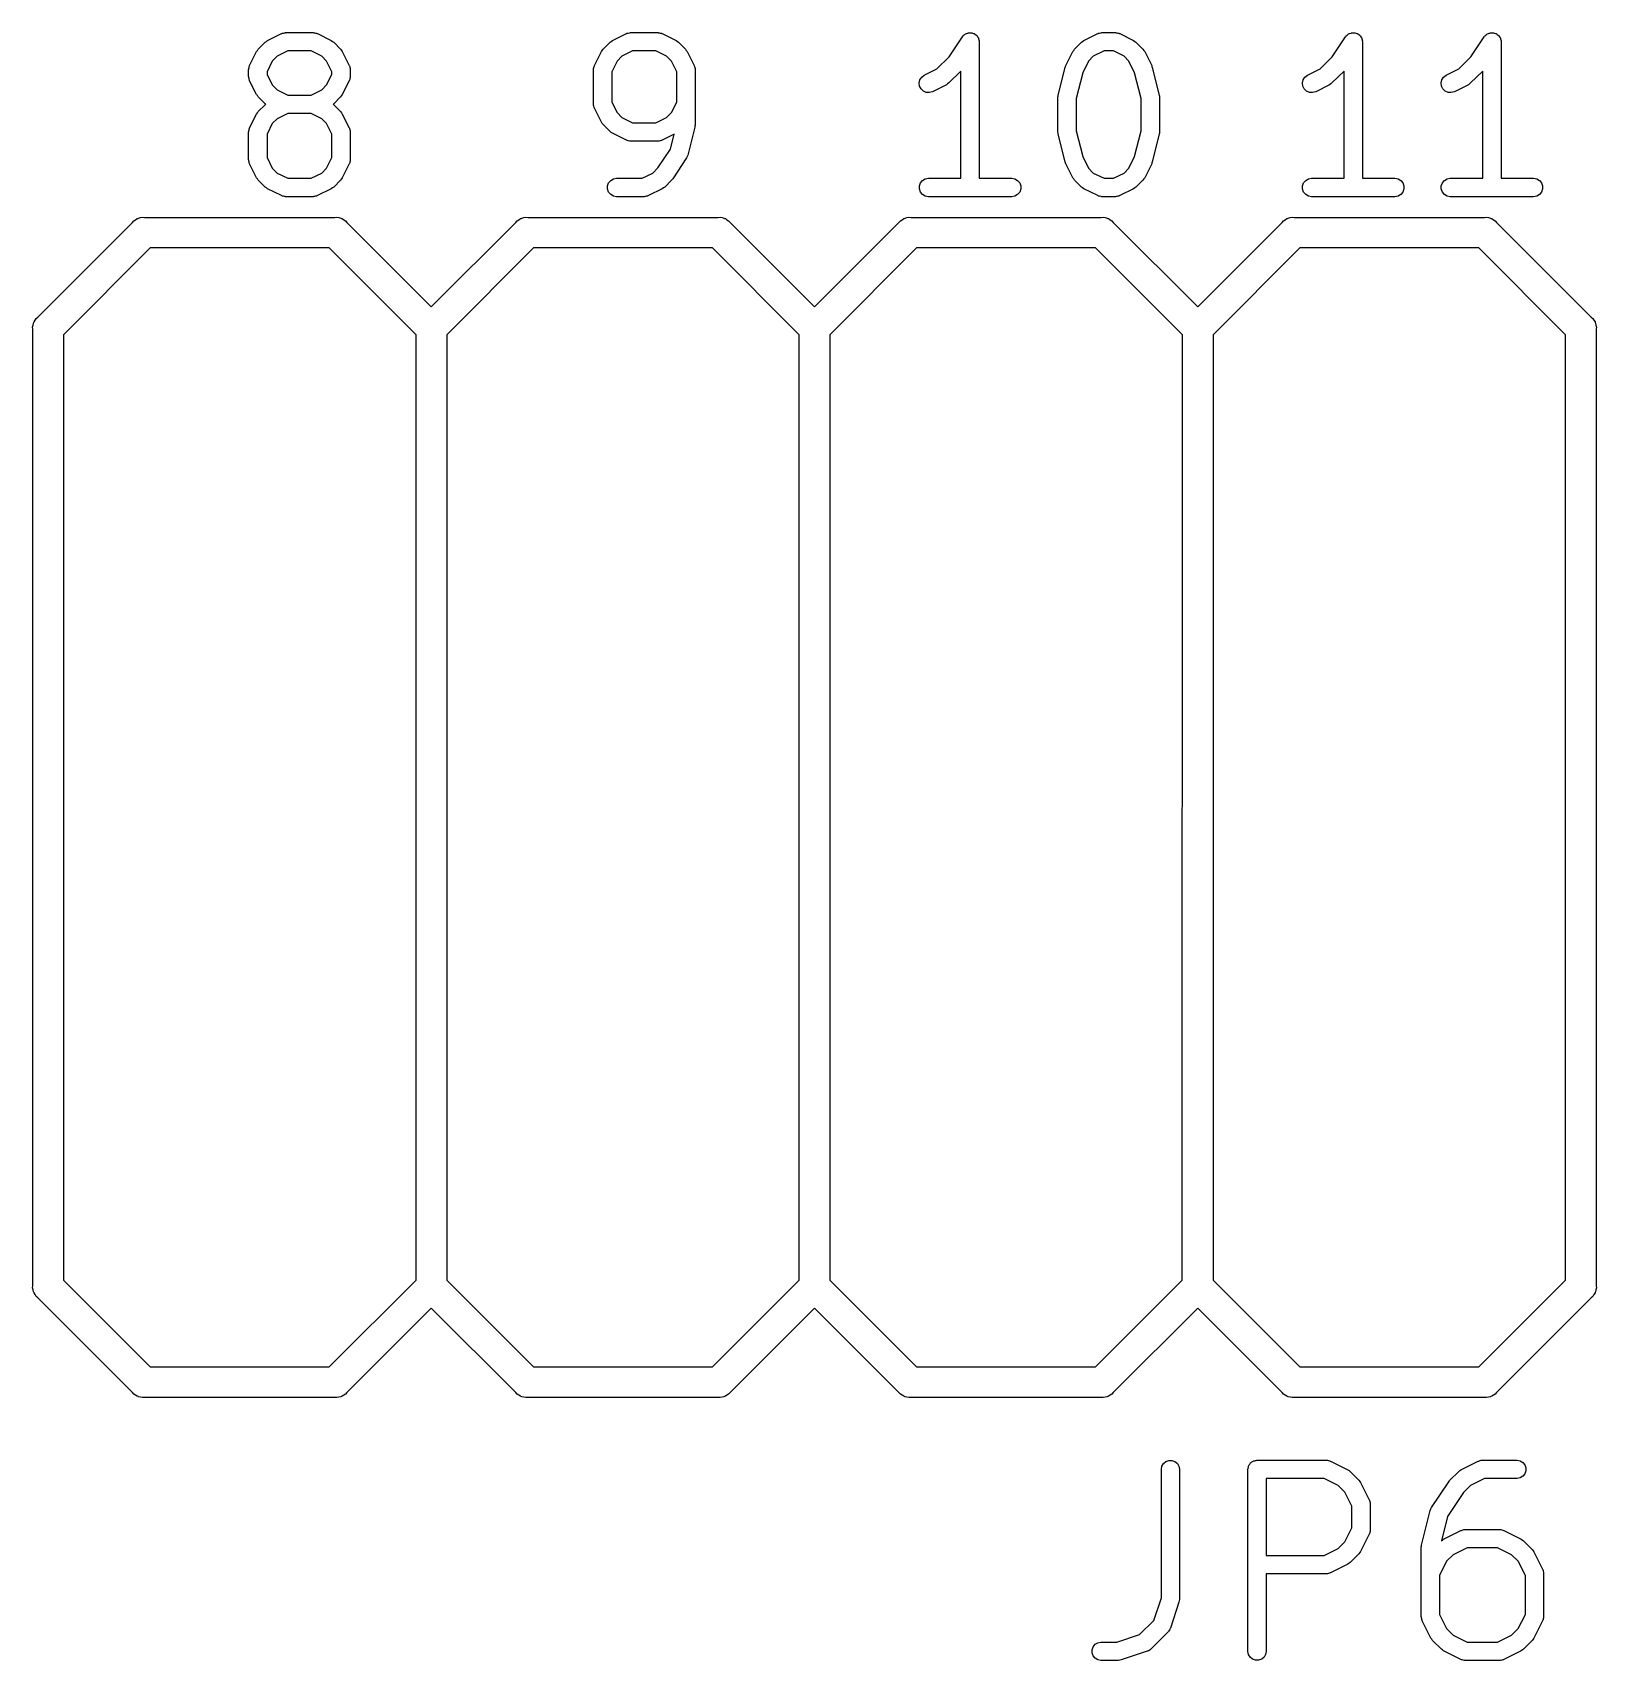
# Model space of a CAD drawing. Extents: x 116.1 to 178.6, y -119.4 to -92.3.
# Drawn here: x 150.94 to 161.3, y -119.42 to -108.63 of the extents above; entities that cross this region are included whole.
import ezdxf

# ---------------------------------------------------------------- set-up
doc = ezdxf.new("R2010")
doc.units = 0
doc.header["$MEASUREMENT"] = 0
doc.layers.add('BLACK', color=7, linetype='CONTINUOUS')

msp = doc.modelspace()

# ---------------------------------------------------------------- linework, layer by layer
at = {"layer": 'BLACK', "linetype": 'CONTINUOUS'}
for p, q in [((152.496, -108.683), (152.588, -108.637)), ((152.588, -108.637), (152.591, -108.636)), ((152.591, -108.636), (152.594, -108.634)), ((152.594, -108.634), (152.601, -108.633)), ((152.601, -108.633), (152.608, -108.631)), ((152.608, -108.631), (152.612, -108.631)), ((152.612, -108.631), (152.615, -108.63)), ((152.615, -108.63), (152.799, -108.63)), ((152.799, -108.63), (152.802, -108.631)), ((152.802, -108.631), (152.806, -108.631)), ((152.806, -108.631), (152.813, -108.633)), ((152.813, -108.633), (152.82, -108.634)), ((152.82, -108.634), (152.823, -108.636)), ((152.823, -108.636), (152.826, -108.637)), ((152.826, -108.637), (152.918, -108.683)), ((154.782, -108.683), (154.874, -108.637)), ((154.874, -108.637), (154.877, -108.636)), ((154.877, -108.636), (154.88, -108.634)), ((154.88, -108.634), (154.887, -108.633)), ((154.887, -108.633), (154.894, -108.631)), ((154.894, -108.631), (154.898, -108.631)), ((154.898, -108.631), (154.901, -108.63)), ((154.901, -108.63), (155.085, -108.63)), ((155.085, -108.63), (155.088, -108.631)), ((155.088, -108.631), (155.092, -108.631)), ((155.092, -108.631), (155.099, -108.633)), ((155.099, -108.633), (155.106, -108.634)), ((155.106, -108.634), (155.109, -108.636)), ((155.109, -108.636), (155.112, -108.637)), ((155.112, -108.637), (155.204, -108.683)), ((157.013, -108.79), (157.101, -108.658)), ((157.101, -108.658), (157.104, -108.655)), ((157.104, -108.655), (157.105, -108.652)), ((157.105, -108.652), (157.111, -108.648)), ((157.111, -108.648), (157.116, -108.642)), ((157.116, -108.642), (157.119, -108.641)), ((157.119, -108.641), (157.121, -108.639)), ((157.121, -108.639), (157.128, -108.636)), ((157.128, -108.636), (157.135, -108.633)), ((157.135, -108.633), (157.138, -108.633)), ((157.138, -108.633), (157.141, -108.631)), ((157.141, -108.631), (157.149, -108.631)), ((157.149, -108.631), (157.156, -108.631)), ((157.156, -108.631), (157.159, -108.631)), ((157.159, -108.631), (157.163, -108.631)), ((157.163, -108.631), (157.169, -108.634)), ((157.169, -108.634), (157.176, -108.636)), ((157.176, -108.636), (157.179, -108.637)), ((157.179, -108.637), (157.182, -108.639)), ((157.182, -108.639), (157.188, -108.643)), ((157.188, -108.643), (157.194, -108.647)), ((157.194, -108.647), (157.196, -108.65)), ((157.196, -108.65), (157.199, -108.652)), ((157.199, -108.652), (157.202, -108.659)), ((157.202, -108.659), (157.207, -108.664)), ((157.207, -108.664), (157.208, -108.668)), ((157.906, -108.683), (157.998, -108.637)), ((157.998, -108.637), (158.001, -108.636)), ((158.001, -108.636), (158.004, -108.634)), ((158.004, -108.634), (158.011, -108.633)), ((158.011, -108.633), (158.018, -108.631)), ((158.018, -108.631), (158.022, -108.631)), ((158.022, -108.631), (158.025, -108.63)), ((158.025, -108.63), (158.117, -108.63)), ((158.117, -108.63), (158.121, -108.631)), ((158.121, -108.631), (158.124, -108.631)), ((158.124, -108.631), (158.131, -108.633)), ((158.131, -108.633), (158.138, -108.634)), ((158.138, -108.634), (158.141, -108.636)), ((158.141, -108.636), (158.144, -108.637)), ((158.144, -108.637), (158.236, -108.683)), ((159.553, -108.79), (159.641, -108.658)), ((159.641, -108.658), (159.644, -108.655)), ((159.644, -108.655), (159.645, -108.652)), ((159.645, -108.652), (159.651, -108.648)), ((159.651, -108.648), (159.656, -108.642)), ((159.656, -108.642), (159.659, -108.641)), ((159.659, -108.641), (159.661, -108.639)), ((159.661, -108.639), (159.668, -108.636)), ((159.668, -108.636), (159.675, -108.633)), ((159.675, -108.633), (159.678, -108.633)), ((159.678, -108.633), (159.681, -108.631)), ((159.681, -108.631), (159.689, -108.631)), ((159.689, -108.631), (159.696, -108.631)), ((159.696, -108.631), (159.699, -108.631)), ((159.699, -108.631), (159.703, -108.631)), ((159.703, -108.631), (159.709, -108.634)), ((159.709, -108.634), (159.716, -108.636)), ((159.716, -108.636), (159.719, -108.637)), ((159.719, -108.637), (159.722, -108.639)), ((159.722, -108.639), (159.728, -108.643)), ((159.728, -108.643), (159.734, -108.647)), ((159.734, -108.647), (159.736, -108.65)), ((159.736, -108.65), (159.739, -108.652)), ((159.739, -108.652), (159.742, -108.659)), ((159.742, -108.659), (159.747, -108.664)), ((159.747, -108.664), (159.748, -108.668)), ((160.472, -108.79), (160.56, -108.658)), ((160.56, -108.658), (160.563, -108.655)), ((160.563, -108.655), (160.565, -108.652)), ((160.565, -108.652), (160.57, -108.648)), ((160.57, -108.648), (160.575, -108.642)), ((160.575, -108.642), (160.578, -108.641)), ((160.578, -108.641), (160.581, -108.639)), ((160.581, -108.639), (160.588, -108.636)), ((160.588, -108.636), (160.594, -108.633)), ((160.594, -108.633), (160.597, -108.633)), ((160.597, -108.633), (160.601, -108.631)), ((160.601, -108.631), (160.608, -108.631)), ((160.608, -108.631), (160.615, -108.631)), ((160.615, -108.631), (160.618, -108.631)), ((160.618, -108.631), (160.622, -108.631)), ((160.622, -108.631), (160.629, -108.634)), ((160.629, -108.634), (160.636, -108.636)), ((160.636, -108.636), (160.639, -108.637)), ((160.639, -108.637), (160.642, -108.639)), ((160.642, -108.639), (160.647, -108.643)), ((160.647, -108.643), (160.653, -108.647)), ((160.653, -108.647), (160.655, -108.65)), ((160.655, -108.65), (160.658, -108.652)), ((160.658, -108.652), (160.662, -108.659)), ((160.662, -108.659), (160.666, -108.664)), ((160.666, -108.664), (160.667, -108.668)), ((152.377, -108.848), (152.423, -108.756)), ((152.423, -108.756), (152.428, -108.748)), ((152.428, -108.748), (152.434, -108.74)), ((152.434, -108.74), (152.48, -108.694)), ((152.48, -108.694), (152.488, -108.689)), ((152.488, -108.689), (152.496, -108.683)), ((152.629, -108.752), (152.559, -108.787)), ((152.784, -108.752), (152.629, -108.752)), ((152.855, -108.787), (152.784, -108.752)), ((152.918, -108.683), (152.926, -108.689)), ((152.926, -108.689), (152.934, -108.694)), ((152.934, -108.694), (152.98, -108.74)), ((152.98, -108.74), (152.985, -108.748)), ((152.985, -108.748), (152.991, -108.756)), ((152.991, -108.756), (153.037, -108.848)), ((154.663, -108.848), (154.709, -108.756)), ((154.709, -108.756), (154.714, -108.748)), ((154.714, -108.748), (154.72, -108.74)), ((154.72, -108.74), (154.766, -108.694)), ((154.766, -108.694), (154.774, -108.689)), ((154.774, -108.689), (154.782, -108.683)), ((154.915, -108.752), (154.845, -108.787)), ((155.07, -108.752), (154.915, -108.752)), ((155.141, -108.787), (155.07, -108.752)), ((155.204, -108.683), (155.212, -108.689)), ((155.212, -108.689), (155.22, -108.694)), ((155.22, -108.694), (155.266, -108.74)), ((155.266, -108.74), (155.271, -108.748)), ((155.271, -108.748), (155.277, -108.756)), ((155.277, -108.756), (155.323, -108.848)), ((157.208, -108.668), (157.209, -108.671)), ((157.209, -108.671), (157.211, -108.678)), ((157.211, -108.678), (157.213, -108.685)), ((157.213, -108.685), (157.212, -108.688)), ((157.212, -108.688), (157.213, -108.691)), ((157.213, -108.691), (157.213, -109.596)), ((157.787, -108.848), (157.833, -108.756)), ((157.833, -108.756), (157.839, -108.748)), ((157.839, -108.748), (157.844, -108.74)), ((157.844, -108.74), (157.89, -108.694)), ((157.89, -108.694), (157.898, -108.689)), ((157.898, -108.689), (157.906, -108.683)), ((158.04, -108.752), (157.969, -108.787)), ((158.103, -108.752), (158.04, -108.752)), ((158.173, -108.787), (158.103, -108.752)), ((158.236, -108.683), (158.244, -108.689)), ((158.244, -108.689), (158.252, -108.694)), ((158.252, -108.694), (158.298, -108.74)), ((158.298, -108.74), (158.304, -108.748)), ((158.304, -108.748), (158.31, -108.756)), ((158.31, -108.756), (158.356, -108.848)), ((159.748, -108.668), (159.749, -108.671)), ((159.749, -108.671), (159.751, -108.678)), ((159.751, -108.678), (159.753, -108.685)), ((159.753, -108.685), (159.752, -108.688)), ((159.752, -108.688), (159.753, -108.691)), ((159.753, -108.691), (159.753, -109.596)), ((160.667, -108.668), (160.668, -108.671)), ((160.668, -108.671), (160.67, -108.678)), ((160.67, -108.678), (160.672, -108.685)), ((160.672, -108.685), (160.672, -108.688)), ((160.672, -108.688), (160.672, -108.691)), ((160.672, -108.691), (160.672, -109.596)), ((152.37, -108.875), (152.371, -108.872)), ((152.37, -108.921), (152.37, -108.875)), ((152.371, -108.868), (152.373, -108.861)), ((152.371, -108.872), (152.371, -108.868)), ((152.373, -108.861), (152.374, -108.854)), ((152.374, -108.854), (152.376, -108.851)), ((152.376, -108.851), (152.377, -108.848)), ((152.527, -108.819), (152.492, -108.89)), ((152.559, -108.787), (152.527, -108.819)), ((152.887, -108.819), (152.855, -108.787)), ((152.922, -108.89), (152.887, -108.819)), ((153.037, -108.848), (153.038, -108.851)), ((153.038, -108.851), (153.04, -108.854)), ((153.04, -108.854), (153.041, -108.861)), ((153.041, -108.861), (153.043, -108.868)), ((153.043, -108.868), (153.043, -108.872)), ((153.043, -108.872), (153.044, -108.875)), ((153.044, -108.875), (153.044, -108.921)), ((154.656, -108.875), (154.657, -108.872)), ((154.656, -109.105), (154.656, -108.875)), ((154.657, -108.868), (154.659, -108.861)), ((154.657, -108.872), (154.657, -108.868)), ((154.659, -108.861), (154.66, -108.854)), ((154.66, -108.854), (154.662, -108.851)), ((154.662, -108.851), (154.663, -108.848)), ((154.813, -108.819), (154.778, -108.89)), ((154.845, -108.787), (154.813, -108.819)), ((155.173, -108.819), (155.141, -108.787)), ((155.208, -108.89), (155.173, -108.819)), ((155.323, -108.848), (155.324, -108.851)), ((155.324, -108.851), (155.326, -108.854)), ((155.326, -108.854), (155.327, -108.861)), ((155.327, -108.861), (155.329, -108.868)), ((155.329, -108.868), (155.329, -108.872)), ((155.329, -108.872), (155.33, -108.875)), ((155.33, -108.875), (155.33, -109.243)), ((156.849, -108.913), (156.932, -108.871)), ((156.932, -108.871), (157.013, -108.79)), ((157.736, -109.044), (157.782, -108.861)), ((157.782, -108.861), (157.785, -108.854)), ((157.785, -108.854), (157.787, -108.848)), ((157.937, -108.819), (157.899, -108.897)), ((157.969, -108.787), (157.937, -108.819)), ((158.205, -108.819), (158.173, -108.787)), ((158.243, -108.897), (158.205, -108.819)), ((158.356, -108.848), (158.357, -108.854)), ((158.357, -108.854), (158.36, -108.861)), ((158.36, -108.861), (158.406, -109.044)), ((159.389, -108.913), (159.472, -108.871)), ((159.472, -108.871), (159.553, -108.79)), ((160.308, -108.913), (160.391, -108.871)), ((160.391, -108.871), (160.472, -108.79)), ((152.371, -108.925), (152.37, -108.921)), ((152.371, -108.928), (152.371, -108.925)), ((152.373, -108.935), (152.371, -108.928)), ((152.374, -108.942), (152.373, -108.935)), ((152.376, -108.945), (152.374, -108.942)), ((152.377, -108.949), (152.376, -108.945)), ((152.423, -109.04), (152.377, -108.949)), ((152.492, -108.89), (152.492, -108.907)), ((152.492, -108.907), (152.527, -108.977)), ((152.527, -108.977), (152.559, -109.009)), ((152.855, -109.009), (152.887, -108.977)), ((152.887, -108.977), (152.922, -108.907)), ((152.922, -108.907), (152.922, -108.89)), ((153.037, -108.949), (152.991, -109.04)), ((153.038, -108.945), (153.037, -108.949)), ((153.04, -108.942), (153.038, -108.945)), ((153.041, -108.935), (153.04, -108.942)), ((153.043, -108.928), (153.041, -108.935)), ((153.044, -108.921), (153.043, -108.925)), ((153.043, -108.925), (153.043, -108.928)), ((154.778, -108.89), (154.778, -109.091)), ((155.208, -109.091), (155.208, -108.89)), ((156.815, -108.964), (156.82, -108.943)), ((156.818, -108.985), (156.815, -108.964)), ((156.827, -109.004), (156.818, -108.985)), ((156.82, -108.943), (156.832, -108.925)), ((156.832, -108.925), (156.849, -108.913)), ((156.995, -108.976), (156.903, -109.022)), ((157.003, -108.97), (156.995, -108.976)), ((157.011, -108.964), (157.003, -108.97)), ((157.091, -108.885), (157.011, -108.964)), ((157.091, -109.596), (157.091, -108.885)), ((157.899, -108.897), (157.856, -109.067)), ((158.286, -109.067), (158.243, -108.897)), ((159.355, -108.964), (159.36, -108.943)), ((159.358, -108.985), (159.355, -108.964)), ((159.367, -109.004), (159.358, -108.985)), ((159.36, -108.943), (159.372, -108.925)), ((159.372, -108.925), (159.389, -108.913)), ((159.535, -108.976), (159.443, -109.022)), ((159.543, -108.97), (159.535, -108.976)), ((159.551, -108.964), (159.543, -108.97)), ((159.631, -108.885), (159.551, -108.964)), ((159.631, -109.596), (159.631, -108.885)), ((160.275, -108.964), (160.28, -108.943)), ((160.277, -108.985), (160.275, -108.964)), ((160.286, -109.004), (160.277, -108.985)), ((160.28, -108.943), (160.291, -108.925)), ((160.291, -108.925), (160.308, -108.913)), ((160.455, -108.976), (160.363, -109.022)), ((160.462, -108.97), (160.455, -108.976)), ((160.47, -108.964), (160.462, -108.97)), ((160.55, -108.885), (160.47, -108.964)), ((160.55, -109.596), (160.55, -108.885)), ((152.428, -109.048), (152.423, -109.04)), ((152.434, -109.056), (152.428, -109.048)), ((152.48, -109.102), (152.434, -109.056)), ((152.559, -109.009), (152.629, -109.044)), ((152.629, -109.044), (152.784, -109.044)), ((152.784, -109.044), (152.855, -109.009)), ((152.98, -109.056), (152.934, -109.102)), ((152.985, -109.048), (152.98, -109.056)), ((152.991, -109.04), (152.985, -109.048)), ((154.778, -109.091), (154.813, -109.161)), ((155.173, -109.161), (155.208, -109.091)), ((156.843, -109.018), (156.827, -109.004)), ((156.862, -109.027), (156.843, -109.018)), ((156.883, -109.028), (156.862, -109.027)), ((156.903, -109.022), (156.883, -109.028)), ((157.734, -109.059), (157.736, -109.052)), ((157.734, -109.289), (157.734, -109.059)), ((157.736, -109.052), (157.736, -109.044)), ((157.856, -109.067), (157.856, -109.281)), ((158.286, -109.281), (158.286, -109.067)), ((158.406, -109.044), (158.407, -109.052)), ((158.407, -109.052), (158.408, -109.059)), ((158.408, -109.059), (158.408, -109.289)), ((159.383, -109.018), (159.367, -109.004)), ((159.402, -109.027), (159.383, -109.018)), ((159.423, -109.028), (159.402, -109.027)), ((159.443, -109.022), (159.423, -109.028)), ((160.302, -109.018), (160.286, -109.004)), ((160.321, -109.027), (160.302, -109.018)), ((160.342, -109.028), (160.321, -109.027)), ((160.363, -109.022), (160.342, -109.028)), ((152.377, -109.262), (152.423, -109.17)), ((152.423, -109.17), (152.428, -109.162)), ((152.428, -109.162), (152.434, -109.154)), ((152.434, -109.154), (152.48, -109.108)), ((152.484, -109.105), (152.48, -109.102)), ((152.48, -109.108), (152.484, -109.105)), ((152.559, -109.201), (152.527, -109.233)), ((152.629, -109.166), (152.559, -109.201)), ((152.784, -109.166), (152.629, -109.166)), ((152.855, -109.201), (152.784, -109.166)), ((152.887, -109.233), (152.855, -109.201)), ((152.934, -109.102), (152.93, -109.105)), ((152.93, -109.105), (152.934, -109.108)), ((152.934, -109.108), (152.98, -109.154)), ((152.98, -109.154), (152.985, -109.162)), ((152.985, -109.162), (152.991, -109.17)), ((152.991, -109.17), (153.037, -109.262)), ((154.657, -109.109), (154.656, -109.105)), ((154.657, -109.112), (154.657, -109.109)), ((154.659, -109.119), (154.657, -109.112)), ((154.66, -109.126), (154.659, -109.119)), ((154.662, -109.129), (154.66, -109.126)), ((154.663, -109.132), (154.662, -109.129)), ((154.709, -109.224), (154.663, -109.132)), ((154.813, -109.161), (154.845, -109.193)), ((154.845, -109.193), (154.915, -109.228)), ((155.07, -109.228), (155.141, -109.193)), ((155.141, -109.193), (155.173, -109.161)), ((152.37, -109.289), (152.371, -109.285)), ((152.37, -109.473), (152.37, -109.289)), ((152.371, -109.282), (152.373, -109.275)), ((152.371, -109.285), (152.371, -109.282)), ((152.373, -109.275), (152.374, -109.268)), ((152.374, -109.268), (152.376, -109.265)), ((152.376, -109.265), (152.377, -109.262)), ((152.527, -109.233), (152.492, -109.303)), ((152.492, -109.303), (152.492, -109.458)), ((152.922, -109.303), (152.887, -109.233)), ((152.922, -109.458), (152.922, -109.303)), ((153.037, -109.262), (153.038, -109.265)), ((153.038, -109.265), (153.04, -109.268)), ((153.04, -109.268), (153.041, -109.275)), ((153.041, -109.275), (153.043, -109.282)), ((153.043, -109.282), (153.043, -109.285)), ((153.043, -109.285), (153.044, -109.289)), ((153.044, -109.289), (153.044, -109.473)), ((154.714, -109.232), (154.709, -109.224)), ((154.72, -109.24), (154.714, -109.232)), ((154.766, -109.286), (154.72, -109.24)), ((154.774, -109.292), (154.766, -109.286)), ((154.782, -109.298), (154.774, -109.292)), ((154.874, -109.343), (154.782, -109.298)), ((154.915, -109.228), (155.07, -109.228)), ((155.191, -109.304), (155.112, -109.343)), ((155.166, -109.402), (155.191, -109.304)), ((155.328, -109.258), (155.282, -109.442)), ((155.33, -109.243), (155.328, -109.25)), ((155.328, -109.25), (155.328, -109.258)), ((157.736, -109.296), (157.734, -109.289)), ((157.736, -109.304), (157.736, -109.296)), ((157.782, -109.488), (157.736, -109.304)), ((157.856, -109.281), (157.899, -109.452)), ((158.243, -109.452), (158.286, -109.281)), ((158.406, -109.304), (158.36, -109.488)), ((158.407, -109.296), (158.406, -109.304)), ((158.408, -109.289), (158.407, -109.296)), ((154.877, -109.344), (154.874, -109.343)), ((154.88, -109.346), (154.877, -109.344)), ((154.887, -109.347), (154.88, -109.346)), ((154.894, -109.35), (154.887, -109.347)), ((154.898, -109.349), (154.894, -109.35)), ((154.901, -109.35), (154.898, -109.349)), ((155.085, -109.35), (154.901, -109.35)), ((155.083, -109.526), (155.166, -109.402)), ((155.088, -109.349), (155.085, -109.35)), ((155.092, -109.35), (155.088, -109.349)), ((155.099, -109.347), (155.092, -109.35)), ((155.106, -109.346), (155.099, -109.347)), ((155.109, -109.344), (155.106, -109.346)), ((155.112, -109.343), (155.109, -109.344)), ((152.371, -109.476), (152.37, -109.473)), ((152.371, -109.48), (152.371, -109.476)), ((152.373, -109.487), (152.371, -109.48)), ((152.374, -109.494), (152.373, -109.487)), ((152.376, -109.497), (152.374, -109.494)), ((152.377, -109.5), (152.376, -109.497)), ((152.423, -109.592), (152.377, -109.5)), ((152.492, -109.458), (152.527, -109.529)), ((152.887, -109.529), (152.922, -109.458)), ((153.037, -109.5), (152.991, -109.592)), ((153.038, -109.497), (153.037, -109.5)), ((153.04, -109.494), (153.038, -109.497)), ((153.041, -109.487), (153.04, -109.494)), ((153.043, -109.48), (153.041, -109.487)), ((153.044, -109.473), (153.043, -109.476)), ((153.043, -109.476), (153.043, -109.48)), ((155.049, -109.561), (155.083, -109.526)), ((155.273, -109.461), (155.182, -109.599)), ((155.278, -109.451), (155.273, -109.461)), ((155.282, -109.442), (155.278, -109.451)), ((157.785, -109.494), (157.782, -109.488)), ((157.787, -109.5), (157.785, -109.494)), ((157.833, -109.592), (157.787, -109.5)), ((157.899, -109.452), (157.937, -109.529)), ((158.205, -109.529), (158.243, -109.452)), ((158.356, -109.5), (158.31, -109.592)), ((158.357, -109.494), (158.356, -109.5)), ((158.36, -109.488), (158.357, -109.494)), ((152.428, -109.6), (152.423, -109.592)), ((152.434, -109.608), (152.428, -109.6)), ((152.48, -109.654), (152.434, -109.608)), ((152.527, -109.529), (152.559, -109.561)), ((152.559, -109.561), (152.629, -109.596)), ((152.629, -109.596), (152.784, -109.596)), ((152.784, -109.596), (152.855, -109.561)), ((152.855, -109.561), (152.887, -109.529)), ((152.98, -109.608), (152.934, -109.654)), ((152.985, -109.6), (152.98, -109.608)), ((152.991, -109.592), (152.985, -109.6)), ((154.749, -109.646), (154.756, -109.626)), ((154.756, -109.626), (154.77, -109.61)), ((154.77, -109.61), (154.788, -109.599)), ((154.788, -109.599), (154.809, -109.596)), ((154.809, -109.596), (154.979, -109.596)), ((154.979, -109.596), (155.049, -109.561)), ((155.174, -109.608), (155.128, -109.654)), ((155.177, -109.603), (155.174, -109.608)), ((155.182, -109.599), (155.177, -109.603)), ((156.816, -109.646), (156.823, -109.626)), ((156.823, -109.626), (156.837, -109.61)), ((156.837, -109.61), (156.855, -109.599)), ((156.855, -109.599), (156.876, -109.596)), ((156.876, -109.596), (157.091, -109.596)), ((157.213, -109.596), (157.428, -109.596)), ((157.428, -109.596), (157.449, -109.599)), ((157.449, -109.599), (157.467, -109.61)), ((157.467, -109.61), (157.481, -109.626)), ((157.481, -109.626), (157.488, -109.646)), ((157.839, -109.6), (157.833, -109.592)), ((157.844, -109.608), (157.839, -109.6)), ((157.89, -109.654), (157.844, -109.608)), ((157.937, -109.529), (157.969, -109.561)), ((157.969, -109.561), (158.04, -109.596)), ((158.04, -109.596), (158.103, -109.596)), ((158.103, -109.596), (158.173, -109.561)), ((158.173, -109.561), (158.205, -109.529)), ((158.298, -109.608), (158.252, -109.654)), ((158.304, -109.6), (158.298, -109.608)), ((158.31, -109.592), (158.304, -109.6)), ((159.356, -109.646), (159.363, -109.626)), ((159.363, -109.626), (159.377, -109.61)), ((159.377, -109.61), (159.395, -109.599)), ((159.395, -109.599), (159.416, -109.596)), ((159.416, -109.596), (159.631, -109.596)), ((159.753, -109.596), (159.968, -109.596)), ((159.968, -109.596), (159.989, -109.599)), ((159.989, -109.599), (160.007, -109.61)), ((160.007, -109.61), (160.021, -109.626)), ((160.021, -109.626), (160.028, -109.646)), ((160.275, -109.646), (160.283, -109.626)), ((160.283, -109.626), (160.296, -109.61)), ((160.296, -109.61), (160.315, -109.599)), ((160.315, -109.599), (160.335, -109.596)), ((160.335, -109.596), (160.55, -109.596)), ((160.672, -109.596), (160.887, -109.596)), ((160.887, -109.596), (160.908, -109.599)), ((160.908, -109.599), (160.926, -109.61)), ((160.926, -109.61), (160.94, -109.626)), ((160.94, -109.626), (160.947, -109.646)), ((152.488, -109.659), (152.48, -109.654)), ((152.496, -109.665), (152.488, -109.659)), ((152.588, -109.711), (152.496, -109.665)), ((152.591, -109.712), (152.588, -109.711)), ((152.594, -109.714), (152.591, -109.712)), ((152.601, -109.715), (152.594, -109.714)), ((152.608, -109.717), (152.601, -109.715)), ((152.612, -109.717), (152.608, -109.717)), ((152.615, -109.718), (152.612, -109.717)), ((152.799, -109.718), (152.615, -109.718)), ((152.802, -109.717), (152.799, -109.718)), ((152.806, -109.717), (152.802, -109.717)), ((152.813, -109.715), (152.806, -109.717)), ((152.82, -109.714), (152.813, -109.715)), ((152.823, -109.712), (152.82, -109.714)), ((152.826, -109.711), (152.823, -109.712)), ((152.918, -109.665), (152.826, -109.711)), ((152.926, -109.659), (152.918, -109.665)), ((152.934, -109.654), (152.926, -109.659)), ((154.749, -109.667), (154.749, -109.646)), ((154.756, -109.687), (154.749, -109.667)), ((154.77, -109.703), (154.756, -109.687)), ((154.788, -109.714), (154.77, -109.703)), ((154.809, -109.718), (154.788, -109.714)), ((154.993, -109.718), (154.809, -109.718)), ((154.996, -109.717), (154.993, -109.718)), ((155, -109.717), (154.996, -109.717)), ((155.007, -109.715), (155, -109.717)), ((155.014, -109.714), (155.007, -109.715)), ((155.017, -109.712), (155.014, -109.714)), ((155.02, -109.711), (155.017, -109.712)), ((155.112, -109.665), (155.02, -109.711)), ((155.12, -109.659), (155.112, -109.665)), ((155.128, -109.654), (155.12, -109.659)), ((156.816, -109.667), (156.816, -109.646)), ((156.823, -109.687), (156.816, -109.667)), ((156.837, -109.703), (156.823, -109.687)), ((156.855, -109.714), (156.837, -109.703)), ((156.876, -109.718), (156.855, -109.714)), ((157.428, -109.718), (156.876, -109.718)), ((157.449, -109.714), (157.428, -109.718)), ((157.467, -109.703), (157.449, -109.714)), ((157.481, -109.687), (157.467, -109.703)), ((157.488, -109.667), (157.481, -109.687)), ((157.488, -109.646), (157.488, -109.667)), ((157.898, -109.659), (157.89, -109.654)), ((157.906, -109.665), (157.898, -109.659)), ((157.998, -109.711), (157.906, -109.665)), ((158.001, -109.712), (157.998, -109.711)), ((158.004, -109.714), (158.001, -109.712)), ((158.011, -109.715), (158.004, -109.714)), ((158.018, -109.717), (158.011, -109.715)), ((158.022, -109.717), (158.018, -109.717)), ((158.025, -109.718), (158.022, -109.717)), ((158.117, -109.718), (158.025, -109.718)), ((158.121, -109.717), (158.117, -109.718)), ((158.124, -109.717), (158.121, -109.717)), ((158.131, -109.715), (158.124, -109.717)), ((158.138, -109.714), (158.131, -109.715)), ((158.141, -109.712), (158.138, -109.714)), ((158.144, -109.711), (158.141, -109.712)), ((158.236, -109.665), (158.144, -109.711)), ((158.244, -109.659), (158.236, -109.665)), ((158.252, -109.654), (158.244, -109.659)), ((159.356, -109.667), (159.356, -109.646)), ((159.363, -109.687), (159.356, -109.667)), ((159.377, -109.703), (159.363, -109.687)), ((159.395, -109.714), (159.377, -109.703)), ((159.416, -109.718), (159.395, -109.714)), ((159.968, -109.718), (159.416, -109.718)), ((159.989, -109.714), (159.968, -109.718)), ((160.007, -109.703), (159.989, -109.714)), ((160.021, -109.687), (160.007, -109.703)), ((160.028, -109.667), (160.021, -109.687)), ((160.028, -109.646), (160.028, -109.667)), ((160.275, -109.667), (160.275, -109.646)), ((160.283, -109.687), (160.275, -109.667)), ((160.296, -109.703), (160.283, -109.687)), ((160.315, -109.714), (160.296, -109.703)), ((160.335, -109.718), (160.315, -109.714)), ((160.887, -109.718), (160.335, -109.718)), ((160.908, -109.714), (160.887, -109.718)), ((160.926, -109.703), (160.908, -109.714)), ((160.94, -109.687), (160.926, -109.703)), ((160.947, -109.667), (160.94, -109.687)), ((160.947, -109.646), (160.947, -109.667)), ((150.972, -110.517), (151.601, -109.888)), ((151.601, -109.888), (151.61, -109.878)), ((151.61, -109.878), (151.621, -109.871)), ((151.621, -109.871), (151.632, -109.863)), ((151.632, -109.863), (151.637, -109.862)), ((151.637, -109.862), (151.641, -109.86)), ((151.641, -109.86), (151.654, -109.857)), ((151.654, -109.857), (151.667, -109.854)), ((151.667, -109.854), (151.681, -109.855)), ((151.681, -109.855), (152.942, -109.855)), ((152.942, -109.855), (152.955, -109.854)), ((152.955, -109.854), (152.968, -109.857)), ((152.968, -109.857), (152.981, -109.86)), ((152.981, -109.86), (152.985, -109.862)), ((152.985, -109.862), (152.99, -109.863)), ((152.99, -109.863), (153.001, -109.871)), ((153.001, -109.871), (153.012, -109.878)), ((153.012, -109.878), (153.021, -109.888)), ((153.021, -109.888), (153.581, -110.448)), ((153.581, -110.448), (154.141, -109.888)), ((154.141, -109.888), (154.15, -109.878)), ((154.15, -109.878), (154.161, -109.871)), ((154.161, -109.871), (154.172, -109.863)), ((154.172, -109.863), (154.177, -109.862)), ((154.177, -109.862), (154.181, -109.86)), ((154.181, -109.86), (154.194, -109.857)), ((154.194, -109.857), (154.207, -109.854)), ((154.207, -109.854), (154.221, -109.855)), ((154.221, -109.855), (155.482, -109.855)), ((155.482, -109.855), (155.495, -109.854)), ((155.495, -109.854), (155.508, -109.857)), ((155.508, -109.857), (155.521, -109.86)), ((155.521, -109.86), (155.525, -109.862)), ((155.525, -109.862), (155.53, -109.863)), ((155.53, -109.863), (155.541, -109.871)), ((155.541, -109.871), (155.552, -109.878)), ((155.552, -109.878), (155.561, -109.888)), ((155.561, -109.888), (156.121, -110.448)), ((156.121, -110.448), (156.681, -109.888)), ((156.681, -109.888), (156.69, -109.878)), ((156.69, -109.878), (156.701, -109.871)), ((156.701, -109.871), (156.713, -109.863)), ((156.713, -109.863), (156.717, -109.862)), ((156.717, -109.862), (156.721, -109.86)), ((156.721, -109.86), (156.734, -109.857)), ((156.734, -109.857), (156.747, -109.854)), ((156.747, -109.854), (156.761, -109.855)), ((156.761, -109.855), (158.022, -109.855)), ((158.022, -109.855), (158.035, -109.854)), ((158.035, -109.854), (158.048, -109.857)), ((158.048, -109.857), (158.061, -109.86)), ((158.061, -109.86), (158.065, -109.862)), ((158.065, -109.862), (158.07, -109.863)), ((158.07, -109.863), (158.081, -109.871)), ((158.081, -109.871), (158.092, -109.878)), ((158.092, -109.878), (158.101, -109.888)), ((158.101, -109.888), (158.661, -110.448)), ((158.661, -110.448), (159.221, -109.888)), ((159.221, -109.888), (159.23, -109.878)), ((159.23, -109.878), (159.241, -109.871)), ((159.241, -109.871), (159.252, -109.863)), ((159.252, -109.863), (159.257, -109.862)), ((159.257, -109.862), (159.261, -109.86)), ((159.261, -109.86), (159.274, -109.857)), ((159.274, -109.857), (159.287, -109.854)), ((159.287, -109.854), (159.301, -109.855)), ((159.301, -109.855), (160.562, -109.855)), ((160.562, -109.855), (160.575, -109.854)), ((160.575, -109.854), (160.588, -109.857)), ((160.588, -109.857), (160.601, -109.86)), ((160.601, -109.86), (160.605, -109.862)), ((160.605, -109.862), (160.61, -109.863)), ((160.61, -109.863), (160.621, -109.871)), ((160.621, -109.871), (160.632, -109.878)), ((160.632, -109.878), (160.641, -109.888)), ((160.641, -109.888), (161.27, -110.517)), ((151.718, -110.058), (151.143, -110.634)), ((152.904, -110.058), (151.718, -110.058)), ((153.48, -110.634), (152.904, -110.058)), ((154.258, -110.058), (153.683, -110.634)), ((155.444, -110.058), (154.258, -110.058)), ((156.02, -110.634), (155.444, -110.058)), ((156.798, -110.058), (156.223, -110.634)), ((157.984, -110.058), (156.798, -110.058)), ((158.56, -110.634), (157.984, -110.058)), ((159.338, -110.058), (158.763, -110.634)), ((160.524, -110.058), (159.338, -110.058)), ((161.1, -110.634), (160.524, -110.058)), ((150.938, -110.583), (150.942, -110.57)), ((150.94, -110.596), (150.938, -110.583)), ((150.939, -116.937), (150.94, -110.596)), ((150.942, -110.57), (150.944, -110.556)), ((150.944, -110.556), (150.946, -110.552)), ((150.946, -110.552), (150.948, -110.548)), ((150.948, -110.548), (150.955, -110.537)), ((150.955, -110.537), (150.962, -110.525)), ((150.962, -110.525), (150.972, -110.517)), ((161.27, -110.517), (161.28, -110.525)), ((161.28, -110.525), (161.287, -110.537)), ((161.287, -110.537), (161.295, -110.548)), ((161.295, -110.548), (161.296, -110.552)), ((161.296, -110.552), (161.298, -110.556)), ((161.298, -110.556), (161.3, -110.57)), ((161.3, -110.57), (161.304, -110.583)), ((161.304, -110.583), (161.303, -110.596)), ((161.303, -110.596), (161.303, -116.937)), ((151.143, -110.634), (151.143, -116.9)), ((153.48, -116.9), (153.48, -110.634)), ((153.683, -110.634), (153.683, -116.9)), ((156.019, -116.9), (156.02, -110.634)), ((156.223, -110.634), (156.223, -116.9)), ((158.559, -116.9), (158.56, -110.634)), ((158.763, -110.634), (158.763, -116.9)), ((161.1, -116.9), (161.1, -110.634)), ((150.938, -116.951), (150.939, -116.937)), ((150.942, -116.964), (150.938, -116.951)), ((150.944, -116.977), (150.942, -116.964)), ((151.143, -116.9), (151.718, -117.475)), ((152.904, -117.475), (153.48, -116.9)), ((153.683, -116.9), (154.258, -117.475)), ((155.444, -117.475), (156.019, -116.9)), ((156.223, -116.9), (156.798, -117.475)), ((157.984, -117.475), (158.559, -116.9)), ((158.763, -116.9), (159.338, -117.475)), ((160.524, -117.475), (161.1, -116.9)), ((161.3, -116.964), (161.298, -116.977)), ((161.304, -116.951), (161.3, -116.964)), ((161.303, -116.937), (161.304, -116.951)), ((150.946, -116.981), (150.944, -116.977)), ((150.948, -116.985), (150.946, -116.981)), ((150.955, -116.996), (150.948, -116.985)), ((150.962, -117.008), (150.955, -116.996)), ((150.972, -117.017), (150.962, -117.008)), ((151.601, -117.645), (150.972, -117.017)), ((161.27, -117.017), (160.641, -117.645)), ((161.28, -117.008), (161.27, -117.017)), ((161.287, -116.996), (161.28, -117.008)), ((161.295, -116.985), (161.287, -116.996)), ((161.296, -116.981), (161.295, -116.985)), ((161.298, -116.977), (161.296, -116.981)), ((153.581, -117.085), (153.021, -117.645)), ((154.141, -117.645), (153.581, -117.085)), ((156.121, -117.085), (155.561, -117.645)), ((156.681, -117.645), (156.121, -117.085)), ((158.661, -117.085), (158.101, -117.645)), ((159.221, -117.645), (158.661, -117.085)), ((151.718, -117.475), (152.904, -117.475)), ((154.258, -117.475), (155.444, -117.475)), ((156.798, -117.475), (157.984, -117.475)), ((159.338, -117.475), (160.524, -117.475)), ((151.61, -117.656), (151.601, -117.645)), ((151.621, -117.662), (151.61, -117.656)), ((151.632, -117.67), (151.621, -117.662)), ((151.637, -117.671), (151.632, -117.67)), ((151.641, -117.674), (151.637, -117.671)), ((151.654, -117.676), (151.641, -117.674)), ((151.667, -117.679), (151.654, -117.676)), ((151.681, -117.678), (151.667, -117.679)), ((152.942, -117.678), (151.681, -117.678)), ((152.955, -117.679), (152.942, -117.678)), ((152.968, -117.676), (152.955, -117.679)), ((152.981, -117.674), (152.968, -117.676)), ((152.985, -117.671), (152.981, -117.674)), ((152.99, -117.67), (152.985, -117.671)), ((153.001, -117.662), (152.99, -117.67)), ((153.012, -117.656), (153.001, -117.662)), ((153.021, -117.645), (153.012, -117.656)), ((154.15, -117.656), (154.141, -117.645)), ((154.161, -117.662), (154.15, -117.656)), ((154.172, -117.67), (154.161, -117.662)), ((154.177, -117.671), (154.172, -117.67)), ((154.181, -117.674), (154.177, -117.671)), ((154.194, -117.676), (154.181, -117.674)), ((154.207, -117.679), (154.194, -117.676)), ((154.221, -117.678), (154.207, -117.679)), ((155.482, -117.678), (154.221, -117.678)), ((155.495, -117.679), (155.482, -117.678)), ((155.508, -117.676), (155.495, -117.679)), ((155.521, -117.674), (155.508, -117.676)), ((155.525, -117.671), (155.521, -117.674)), ((155.53, -117.67), (155.525, -117.671)), ((155.541, -117.662), (155.53, -117.67)), ((155.552, -117.656), (155.541, -117.662)), ((155.561, -117.645), (155.552, -117.656)), ((156.69, -117.656), (156.681, -117.645)), ((156.701, -117.662), (156.69, -117.656)), ((156.713, -117.67), (156.701, -117.662)), ((156.717, -117.671), (156.713, -117.67)), ((156.721, -117.674), (156.717, -117.671)), ((156.734, -117.676), (156.721, -117.674)), ((156.747, -117.679), (156.734, -117.676)), ((156.761, -117.678), (156.747, -117.679)), ((158.022, -117.678), (156.761, -117.678)), ((158.035, -117.679), (158.022, -117.678)), ((158.048, -117.676), (158.035, -117.679)), ((158.061, -117.674), (158.048, -117.676)), ((158.065, -117.671), (158.061, -117.674)), ((158.07, -117.67), (158.065, -117.671)), ((158.081, -117.662), (158.07, -117.67)), ((158.092, -117.656), (158.081, -117.662)), ((158.101, -117.645), (158.092, -117.656)), ((159.23, -117.656), (159.221, -117.645)), ((159.241, -117.662), (159.23, -117.656)), ((159.252, -117.67), (159.241, -117.662)), ((159.257, -117.671), (159.252, -117.67)), ((159.261, -117.674), (159.257, -117.671)), ((159.274, -117.676), (159.261, -117.674)), ((159.287, -117.679), (159.274, -117.676)), ((159.301, -117.678), (159.287, -117.679)), ((160.562, -117.678), (159.301, -117.678)), ((160.575, -117.679), (160.562, -117.678)), ((160.588, -117.676), (160.575, -117.679)), ((160.601, -117.674), (160.588, -117.676)), ((160.605, -117.671), (160.601, -117.674)), ((160.61, -117.67), (160.605, -117.671)), ((160.621, -117.662), (160.61, -117.67)), ((160.632, -117.656), (160.621, -117.662)), ((160.641, -117.645), (160.632, -117.656)), ((158.42, -118.154), (158.423, -118.134)), ((158.42, -119.006), (158.42, -118.154)), ((158.423, -118.134), (158.434, -118.115)), ((158.434, -118.115), (158.45, -118.102)), ((158.45, -118.102), (158.469, -118.095)), ((158.469, -118.095), (158.49, -118.095)), ((158.49, -118.095), (158.51, -118.102)), ((158.51, -118.102), (158.526, -118.115)), ((158.526, -118.115), (158.537, -118.134)), ((158.537, -118.134), (158.54, -118.154)), ((158.54, -118.154), (158.54, -119.016)), ((158.994, -118.154), (158.995, -118.149)), ((158.994, -119.361), (158.994, -118.154)), ((158.995, -118.144), (158.997, -118.139)), ((158.995, -118.149), (158.995, -118.144)), ((158.997, -118.139), (158.998, -118.134)), ((158.998, -118.134), (159, -118.129)), ((159, -118.129), (159.002, -118.124)), ((159.002, -118.124), (159.006, -118.12)), ((159.006, -118.12), (159.008, -118.115)), ((159.008, -118.115), (159.012, -118.112)), ((159.012, -118.112), (159.016, -118.108)), ((159.016, -118.108), (159.02, -118.105)), ((159.02, -118.105), (159.024, -118.102)), ((159.024, -118.102), (159.029, -118.1)), ((159.029, -118.1), (159.034, -118.097)), ((159.034, -118.097), (159.039, -118.097)), ((159.039, -118.097), (159.044, -118.095)), ((159.044, -118.095), (159.049, -118.095)), ((159.049, -118.095), (159.054, -118.094)), ((159.054, -118.094), (159.514, -118.094)), ((159.514, -118.094), (159.517, -118.094)), ((159.517, -118.094), (159.521, -118.094)), ((159.521, -118.094), (159.528, -118.096)), ((159.528, -118.096), (159.535, -118.097)), ((159.535, -118.097), (159.538, -118.099)), ((159.538, -118.099), (159.541, -118.1)), ((159.541, -118.1), (159.656, -118.158)), ((159.656, -118.158), (159.664, -118.163)), ((160.399, -118.163), (160.406, -118.158)), ((160.406, -118.158), (160.521, -118.1)), ((160.521, -118.1), (160.525, -118.099)), ((160.525, -118.099), (160.528, -118.097)), ((160.528, -118.097), (160.534, -118.096)), ((160.534, -118.096), (160.541, -118.094)), ((160.541, -118.094), (160.545, -118.094)), ((160.545, -118.094), (160.548, -118.094)), ((160.548, -118.094), (160.778, -118.094)), ((160.778, -118.094), (160.799, -118.097)), ((160.799, -118.097), (160.817, -118.108)), ((160.817, -118.108), (160.83, -118.124)), ((160.83, -118.124), (160.837, -118.144)), ((160.837, -118.144), (160.837, -118.165)), ((159.115, -118.214), (159.115, -118.726)), ((159.5, -118.214), (159.115, -118.214)), ((159.593, -118.261), (159.5, -118.214)), ((159.637, -118.305), (159.593, -118.261)), ((159.664, -118.163), (159.672, -118.169)), ((159.672, -118.169), (159.729, -118.226)), ((159.729, -118.226), (159.735, -118.234)), ((159.735, -118.234), (159.74, -118.242)), ((159.74, -118.242), (159.798, -118.357)), ((160.211, -118.408), (160.326, -118.236)), ((160.326, -118.236), (160.33, -118.231)), ((160.33, -118.231), (160.333, -118.226)), ((160.333, -118.226), (160.391, -118.169)), ((160.391, -118.169), (160.399, -118.163)), ((160.469, -118.261), (160.423, -118.307)), ((160.562, -118.214), (160.469, -118.261)), ((160.778, -118.214), (160.562, -118.214)), ((160.799, -118.211), (160.778, -118.214)), ((160.817, -118.2), (160.799, -118.211)), ((160.83, -118.184), (160.817, -118.2)), ((160.837, -118.165), (160.83, -118.184)), ((159.683, -118.398), (159.637, -118.305)), ((159.798, -118.357), (159.799, -118.36)), ((159.799, -118.36), (159.801, -118.363)), ((159.801, -118.363), (159.802, -118.37)), ((159.802, -118.37), (159.804, -118.377)), ((159.804, -118.377), (159.804, -118.381)), ((160.423, -118.307), (160.317, -118.466)), ((159.683, -118.542), (159.683, -118.398)), ((159.804, -118.381), (159.804, -118.384)), ((159.804, -118.384), (159.804, -118.556)), ((160.145, -118.657), (160.202, -118.427)), ((160.202, -118.427), (160.207, -118.417)), ((160.207, -118.417), (160.211, -118.408)), ((160.317, -118.466), (160.276, -118.628)), ((159.637, -118.635), (159.683, -118.542)), ((159.798, -118.583), (159.74, -118.698)), ((159.799, -118.58), (159.798, -118.583)), ((159.801, -118.577), (159.799, -118.58)), ((159.802, -118.57), (159.801, -118.577)), ((159.804, -118.563), (159.802, -118.57)), ((159.804, -118.556), (159.804, -118.56)), ((159.804, -118.56), (159.804, -118.563)), ((160.291, -118.617), (160.406, -118.56)), ((160.406, -118.56), (160.41, -118.559)), ((160.41, -118.559), (160.413, -118.557)), ((160.413, -118.557), (160.42, -118.556)), ((160.42, -118.556), (160.426, -118.554)), ((160.426, -118.554), (160.43, -118.554)), ((160.43, -118.554), (160.433, -118.553)), ((160.433, -118.553), (160.663, -118.553)), ((160.663, -118.553), (160.666, -118.554)), ((160.666, -118.554), (160.67, -118.554)), ((160.67, -118.554), (160.677, -118.556)), ((160.677, -118.556), (160.684, -118.557)), ((160.684, -118.557), (160.687, -118.559)), ((160.687, -118.559), (160.69, -118.56)), ((160.69, -118.56), (160.805, -118.617)), ((159.5, -118.726), (159.593, -118.679)), ((159.593, -118.679), (159.637, -118.635)), ((159.74, -118.698), (159.735, -118.706)), ((160.143, -118.671), (160.144, -118.664)), ((160.143, -119.131), (160.143, -118.671)), ((160.144, -118.664), (160.145, -118.657)), ((160.276, -118.628), (160.284, -118.623)), ((160.284, -118.623), (160.291, -118.617)), ((160.447, -118.674), (160.354, -118.721)), ((160.649, -118.674), (160.447, -118.674)), ((160.742, -118.721), (160.649, -118.674)), ((160.805, -118.617), (160.813, -118.623)), ((160.813, -118.623), (160.821, -118.629)), ((160.821, -118.629), (160.878, -118.686)), ((160.878, -118.686), (160.884, -118.694)), ((160.884, -118.694), (160.889, -118.702)), ((159.115, -118.726), (159.5, -118.726)), ((159.656, -118.783), (159.541, -118.84)), ((159.664, -118.777), (159.656, -118.783)), ((159.672, -118.771), (159.664, -118.777)), ((159.729, -118.714), (159.672, -118.771)), ((159.735, -118.706), (159.729, -118.714)), ((160.31, -118.764), (160.264, -118.858)), ((160.354, -118.721), (160.31, -118.764)), ((160.786, -118.764), (160.742, -118.721)), ((160.833, -118.858), (160.786, -118.764)), ((160.889, -118.702), (160.947, -118.817)), ((159.514, -118.846), (159.115, -118.846)), ((159.115, -118.846), (159.115, -119.361)), ((159.517, -118.846), (159.514, -118.846)), ((159.521, -118.846), (159.517, -118.846)), ((159.528, -118.844), (159.521, -118.846)), ((159.535, -118.843), (159.528, -118.844)), ((159.538, -118.841), (159.535, -118.843)), ((159.541, -118.84), (159.538, -118.841)), ((160.264, -118.858), (160.264, -119.117)), ((160.833, -119.117), (160.833, -118.858)), ((160.947, -118.817), (160.948, -118.82)), ((160.948, -118.82), (160.95, -118.823)), ((160.95, -118.823), (160.951, -118.83)), ((160.951, -118.83), (160.953, -118.837)), ((160.953, -118.837), (160.953, -118.84)), ((160.953, -118.84), (160.953, -118.844)), ((160.953, -118.844), (160.953, -119.131)), ((158.37, -119.156), (158.42, -119.006)), ((158.54, -119.016), (158.539, -119.025)), ((158.537, -119.035), (158.48, -119.207)), ((158.539, -119.025), (158.537, -119.035)), ((160.144, -119.134), (160.143, -119.131)), ((160.264, -119.117), (160.31, -119.21)), ((160.786, -119.21), (160.833, -119.117)), ((160.953, -119.131), (160.953, -119.134)), ((158.275, -119.25), (158.37, -119.156)), ((158.465, -119.231), (158.35, -119.346)), ((158.467, -119.228), (158.465, -119.231)), ((158.47, -119.226), (158.467, -119.228)), ((158.473, -119.22), (158.47, -119.226)), ((158.477, -119.214), (158.473, -119.22)), ((158.478, -119.21), (158.477, -119.214)), ((158.48, -119.207), (158.478, -119.21)), ((160.144, -119.138), (160.144, -119.134)), ((160.146, -119.145), (160.144, -119.138)), ((160.147, -119.151), (160.146, -119.145)), ((160.148, -119.154), (160.147, -119.151)), ((160.149, -119.158), (160.148, -119.154)), ((160.207, -119.273), (160.149, -119.158)), ((160.31, -119.21), (160.354, -119.254)), ((160.742, -119.254), (160.786, -119.21)), ((160.947, -119.158), (160.889, -119.273)), ((160.948, -119.154), (160.947, -119.158)), ((160.95, -119.151), (160.948, -119.154)), ((160.951, -119.145), (160.95, -119.151)), ((160.953, -119.138), (160.951, -119.145)), ((160.953, -119.134), (160.953, -119.138)), ((157.961, -119.35), (157.968, -119.33)), ((157.968, -119.33), (157.981, -119.314)), ((157.981, -119.314), (158, -119.304)), ((158, -119.304), (158.02, -119.3)), ((158.02, -119.3), (158.125, -119.3)), ((158.125, -119.3), (158.275, -119.25)), ((158.347, -119.348), (158.345, -119.35)), ((158.35, -119.346), (158.347, -119.348)), ((160.213, -119.28), (160.207, -119.273)), ((160.218, -119.288), (160.213, -119.28)), ((160.276, -119.346), (160.218, -119.288)), ((160.284, -119.351), (160.276, -119.346)), ((160.354, -119.254), (160.447, -119.3)), ((160.447, -119.3), (160.649, -119.3)), ((160.649, -119.3), (160.742, -119.254)), ((160.821, -119.346), (160.813, -119.351)), ((160.878, -119.288), (160.821, -119.346)), ((160.884, -119.28), (160.878, -119.288)), ((160.889, -119.273), (160.884, -119.28)), ((157.961, -119.371), (157.961, -119.35)), ((157.968, -119.391), (157.961, -119.371)), ((157.981, -119.407), (157.968, -119.391)), ((158, -119.417), (157.981, -119.407)), ((158.02, -119.421), (158, -119.417)), ((158.135, -119.421), (158.02, -119.421)), ((158.145, -119.419), (158.135, -119.421)), ((158.154, -119.418), (158.145, -119.419)), ((158.327, -119.36), (158.154, -119.418)), ((158.33, -119.359), (158.327, -119.36)), ((158.333, -119.358), (158.33, -119.359)), ((158.339, -119.354), (158.333, -119.358)), ((158.345, -119.35), (158.339, -119.354)), ((158.998, -119.381), (158.994, -119.361)), ((159.008, -119.399), (158.998, -119.381)), ((159.024, -119.413), (159.008, -119.399)), ((159.044, -119.42), (159.024, -119.413)), ((159.065, -119.42), (159.044, -119.42)), ((159.085, -119.413), (159.065, -119.42)), ((159.101, -119.399), (159.085, -119.413)), ((159.111, -119.381), (159.101, -119.399)), ((159.115, -119.361), (159.111, -119.381)), ((160.291, -119.357), (160.284, -119.351)), ((160.406, -119.415), (160.291, -119.357)), ((160.41, -119.416), (160.406, -119.415)), ((160.413, -119.417), (160.41, -119.416)), ((160.42, -119.419), (160.413, -119.417)), ((160.426, -119.421), (160.42, -119.419)), ((160.43, -119.42), (160.426, -119.421)), ((160.433, -119.421), (160.43, -119.42)), ((160.663, -119.421), (160.433, -119.421)), ((160.666, -119.42), (160.663, -119.421)), ((160.67, -119.421), (160.666, -119.42)), ((160.677, -119.419), (160.67, -119.421)), ((160.684, -119.417), (160.677, -119.419)), ((160.687, -119.416), (160.684, -119.417)), ((160.69, -119.415), (160.687, -119.416)), ((160.805, -119.357), (160.69, -119.415)), ((160.813, -119.351), (160.805, -119.357))]:
    msp.add_line(p, q, dxfattribs=at)

doc.saveas('drawing.dxf')
